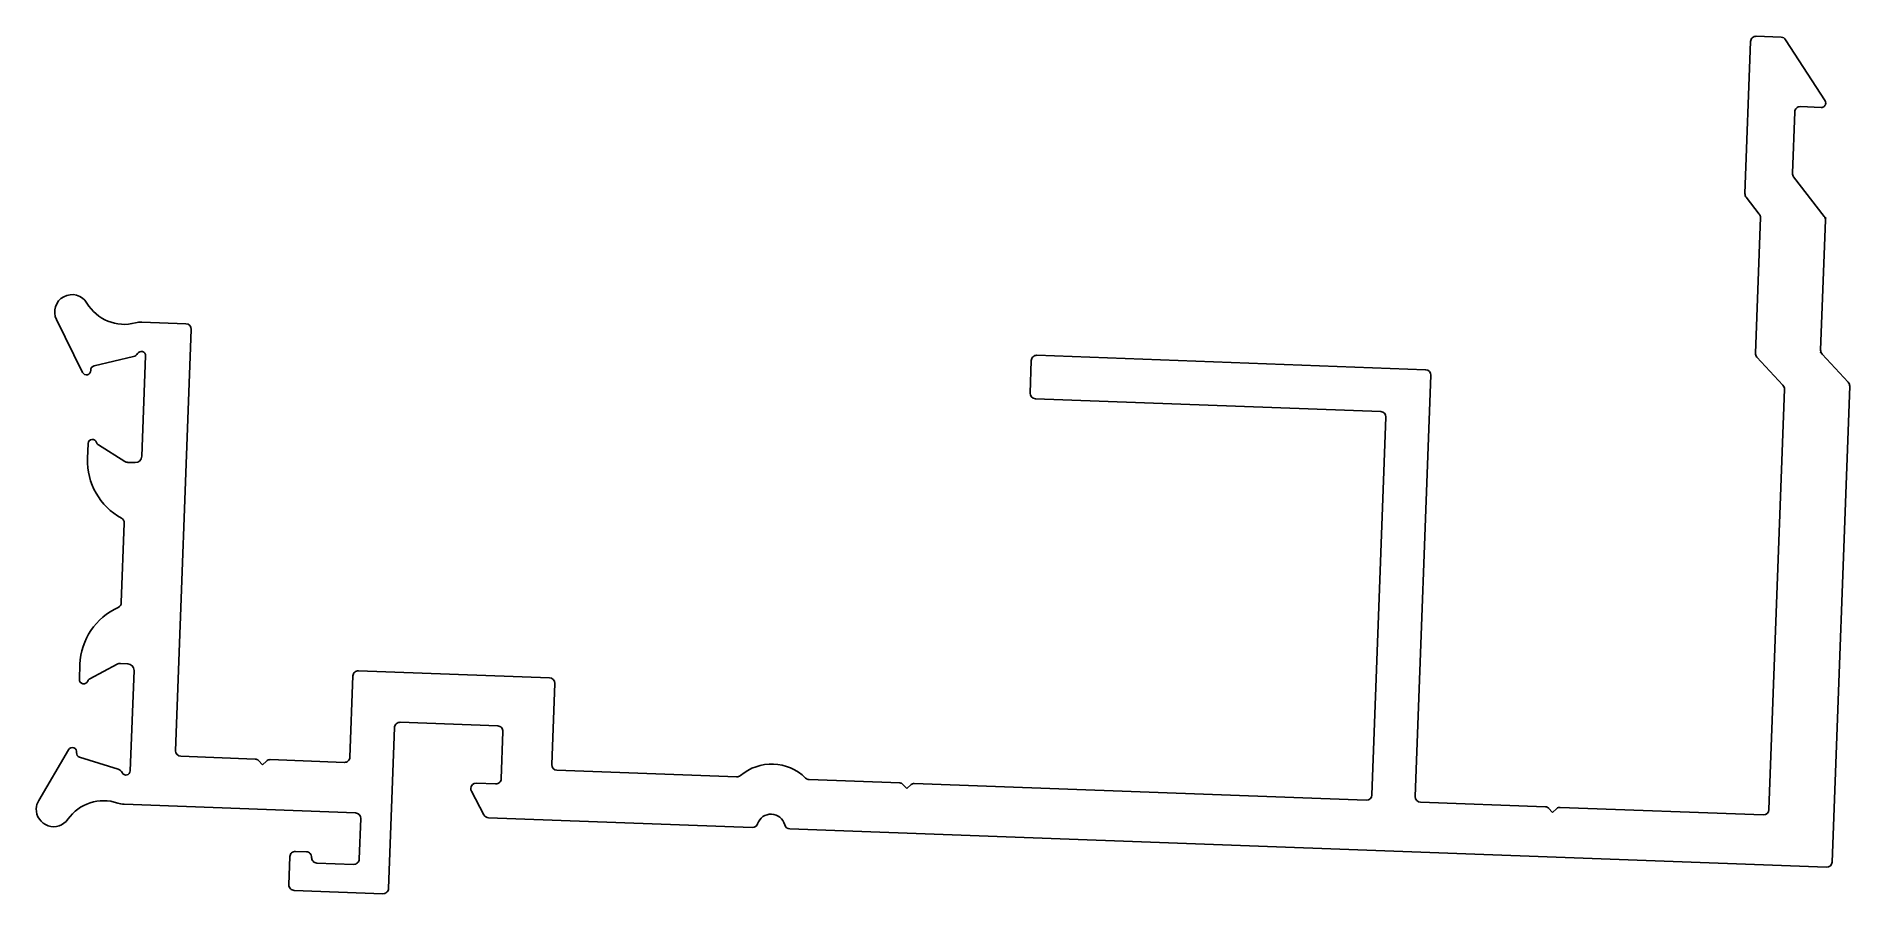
# Model space of a CAD drawing. Header units: inches. Extents: x -48.1 to 35.4, y -1.9 to 37.6.
import ezdxf

# ---------------------------------------------------------------- set-up
doc = ezdxf.new("R2010")
doc.units = ezdxf.units.IN
doc.header["$MEASUREMENT"] = 0
doc.layers.add('1', color=7, linetype='Continuous')
doc.layers.add('CLIP', color=7, linetype='Continuous')

msp = doc.modelspace()

# ---------------------------------------------------------------- linework, layer by layer
at = {"layer": '1', "color": 7}
for p in [(34.33, 29.238), (34.101, 23.047)]:
    msp.add_point(p, dxfattribs=at)
at = {"layer": 'CLIP', "color": 7, "linetype": 'Continuous'}
for p, q in [((31.137, 37.606), (32.292, 37.563)), ((30.618, 30.36), (30.877, 37.365)), ((32.493, 37.449), (34.309, 34.639)), ((34.134, 34.33), (33.169, 34.366)), ((32.91, 34.125), (32.805, 31.295)), ((32.858, 31.129), (34.273, 29.311)), ((31.276, 29.418), (30.671, 30.195)), ((31.097, 23.009), (31.329, 29.255)), ((34.327, 29.145), (34.105, 23.151)), ((-45.964, 22.125), (-47.166, 24.555)), ((-43.232, 24.439), (-41.202, 24.364)), ((-40.961, 24.105), (-41.679, 4.703)), ((-43.62, 22.852), (-45.431, 22.426)), ((-43.229, 18.26), (-43.058, 22.883)), ((-2.313, 21.173), (-2.258, 22.672)), ((-1.998, 22.913), (15.909, 22.25)), ((32.37, 21.531), (31.164, 22.83)), ((34.171, 22.971), (35.378, 21.672)), ((16.15, 21.991), (15.432, 2.589)), ((13.837, 20.325), (-2.072, 20.914)), ((31.72, 1.988), (32.437, 21.351)), ((35.444, 21.493), (34.633, -0.428)), ((13.769, 11.745), (14.077, 20.066)), ((-45.734, 18.159), (-45.709, 18.852)), ((-45.232, 18.788), (-44.022, 18.029)), ((-43.874, 17.983), (-43.54, 17.971)), ((-44.179, 11.522), (-44.043, 15.186)), ((-44.173, 15.415), (-44.173, 15.415)), ((13.433, 2.663), (13.769, 11.745)), ((-46.111, 7.989), (-46.085, 8.682)), ((-44.368, 8.685), (-45.63, 8.017)), ((-43.883, 8.708), (-44.216, 8.72)), ((-43.765, 3.773), (-43.594, 8.397)), ((-33.247, 8.384), (-24.453, 8.059)), ((-33.645, 4.406), (-33.506, 8.144)), ((-24.213, 7.8), (-24.351, 4.062)), ((-26.837, 5.846), (-31.334, 6.012)), ((-31.593, 5.771), (-31.867, -1.644)), ((-26.677, 3.413), (-26.596, 5.586)), ((-47.985, 2.41), (-46.607, 4.744)), ((-46.098, 4.404), (-44.323, 3.846)), ((-41.439, 4.444), (-38.005, 4.317)), ((-37.864, 4.252), (-37.681, 4.055)), ((-37.681, 4.055), (-37.497, 4.225)), ((-37.318, 4.292), (-33.904, 4.165)), ((-24.111, 3.803), (-15.831, 3.496)), ((-12.494, 3.373), (-8.315, 3.218)), ((-27.475, 1.746), (-28.053, 2.838)), ((-27.822, 3.205), (-26.936, 3.172)), ((-8.174, 3.153), (-7.991, 2.956)), ((-7.991, 2.956), (-7.793, 3.139)), ((-7.648, 3.193), (13.174, 2.422)), ((-33.39, 1.84), (-44.054, 2.235)), ((15.672, 2.33), (21.434, 2.117)), ((21.575, 2.052), (21.759, 1.855)), ((21.759, 1.857), (21.956, 2.04)), ((21.759, 1.855), (21.759, 1.857)), ((21.759, 1.857), (21.759, 1.857)), ((22.102, 2.094), (31.461, 1.748)), ((-33.218, -0.293), (-33.149, 1.581)), ((-15.112, 1.163), (-27.263, 1.613)), ((34.374, -0.669), (-13.384, 1.099)), ((-36.152, 0.066), (-35.652, 0.047)), ((-36.459, -1.474), (-36.411, -0.175)), ((-35.171, -0.471), (-33.477, -0.534)), ((-32.126, -1.884), (-36.219, -1.733))]:
    msp.add_line(p, q, dxfattribs=at)
for centre, radius, start, end in [((31.127, 37.356), 0.25, 87.88, 177.88), ((32.283, 37.313), 0.25, 32.88001, 87.88), ((33.16, 34.116), 0.25, 87.88, 177.88), ((34.141, 34.53), 0.2, 267.87993, 357.88), ((34.141, 34.53), 0.2, 357.88, 32.88), ((33.059, 31.285), 0.254, 177.88, 217.88001), ((30.872, 30.351), 0.254, 177.88, 217.88001), ((31.079, 29.264), 0.25, 357.88, 37.88001), ((34.073, 29.155), 0.254, 357.88, 37.88001), ((-46.448, 24.91), 0.8, 30.68616, 206.31642), ((-44.041, 26.339), 2, 210.68616, 284.90886), ((-43.269, 23.44), 1, 87.88, 104.90886), ((-41.211, 24.114), 0.25, 357.88, 87.88), ((-43.688, 23.144), 0.3, 283.23742, 329.48102), ((-43.258, 22.89), 0.2, 357.88, 149.48102), ((-2.008, 22.663), 0.25, 87.88, 177.88), ((31.347, 23), 0.25, 177.88, 222.88002), ((34.355, 23.142), 0.25, 177.88, 222.88002), ((-45.784, 22.214), 0.2, 206.31642, 2.5691), ((-45.385, 22.231), 0.2, 103.23742, 182.5691), ((15.9, 22), 0.25, 357.88, 87.88), ((-2.063, 21.164), 0.25, 177.88, 267.88), ((32.187, 21.361), 0.25, 357.88, 42.88002), ((35.194, 21.502), 0.25, 357.88, 42.88002), ((13.827, 20.075), 0.25, 357.88, 87.88), ((-45.509, 18.844), 0.2, 16.47039, 177.88), ((-45.125, 18.958), 0.2, 196.47039, 237.87998), ((-42.736, 18.048), 3, 177.88005, 241.38273), ((-43.862, 18.283), 0.3, 237.87998, 267.88), ((-43.529, 18.271), 0.3, 267.88, 357.88), ((-44.293, 15.196), 0.25, 357.88, 61.38273), ((-43.087, 8.571), 3, 114.37727, 177.87995), ((-44.429, 11.531), 0.25, 294.37727, 357.88), ((-44.228, 8.42), 0.3, 87.88, 117.88002), ((-43.894, 8.408), 0.3, 357.88, 87.88), ((-33.257, 8.135), 0.25, 87.88, 177.88), ((-45.911, 7.982), 0.2, 177.88, 339.28961), ((-45.537, 7.841), 0.2, 117.88002, 159.28961), ((-24.463, 7.809), 0.25, 357.88, 87.88), ((-31.343, 5.762), 0.25, 87.88, 177.88), ((-26.846, 5.596), 0.25, 357.87996, 87.88004), ((-46.435, 4.643), 0.2, 353.1909, 149.44358), ((-46.038, 4.595), 0.2, 173.1909, 252.52258), ((-41.43, 4.694), 0.25, 177.88, 267.87984), ((-38.013, 4.114), 0.203, 42.88, 87.88), ((-37.327, 4.042), 0.25, 87.87984, 132.88), ((-33.895, 4.415), 0.25, 267.87984, 357.88), ((-44.413, 3.56), 0.3, 26.27898, 72.52258), ((-43.965, 3.781), 0.2, 206.27898, 357.88), ((-26.927, 3.422), 0.25, 267.87996, 357.88004), ((-24.101, 4.053), 0.25, 177.88, 267.88), ((-15.822, 3.746), 0.25, 267.88, 310.41689), ((-14.221, 1.865), 2.22, 45.34344, 130.41656), ((-12.484, 3.622), 0.25, 225.3431, 267.88), ((-27.832, 2.955), 0.25, 177.88, 207.88002), ((-27.832, 2.955), 0.25, 87.88006, 177.88), ((-8.323, 3.015), 0.203, 42.88, 87.88), ((-7.655, 2.99), 0.203, 87.88, 132.88), ((13.183, 2.672), 0.25, 267.88, 357.88), ((15.681, 2.58), 0.25, 177.88, 267.88), ((-47.296, 2.003), 0.8, 149.44358, 177.88), ((-47.296, 2.003), 0.8, 177.88, 325.07384), ((-45.001, 0.4), 2, 70.85114, 145.07384), ((-44.017, 3.234), 1, 250.85114, 267.88), ((-33.399, 1.59), 0.25, 357.88, 87.88), ((-27.254, 1.863), 0.25, 207.88002, 267.88), ((-14.248, 1.131), 0.65, 14.00762, 161.75238), ((21.427, 1.914), 0.203, 42.88, 87.88), ((22.095, 1.891), 0.203, 87.88, 132.88), ((31.47, 1.997), 0.25, 267.88, 357.88), ((-15.102, 1.413), 0.25, 267.88, 341.75238), ((-13.374, 1.349), 0.25, 194.00762, 267.88), ((-36.161, -0.184), 0.25, 87.87996, 177.88004), ((-35.662, -0.203), 0.25, 357.87996, 87.88004), ((-35.162, -0.221), 0.25, 177.87996, 267.88004), ((-33.468, -0.284), 0.25, 267.87996, 357.88004), ((34.383, -0.419), 0.25, 267.88, 357.88), ((-36.209, -1.483), 0.25, 177.87996, 267.88004), ((-32.117, -1.635), 0.25, 267.87996, 357.88004)]:
    msp.add_arc(centre, radius, start, end, dxfattribs=at)

doc.saveas('drawing.dxf')
